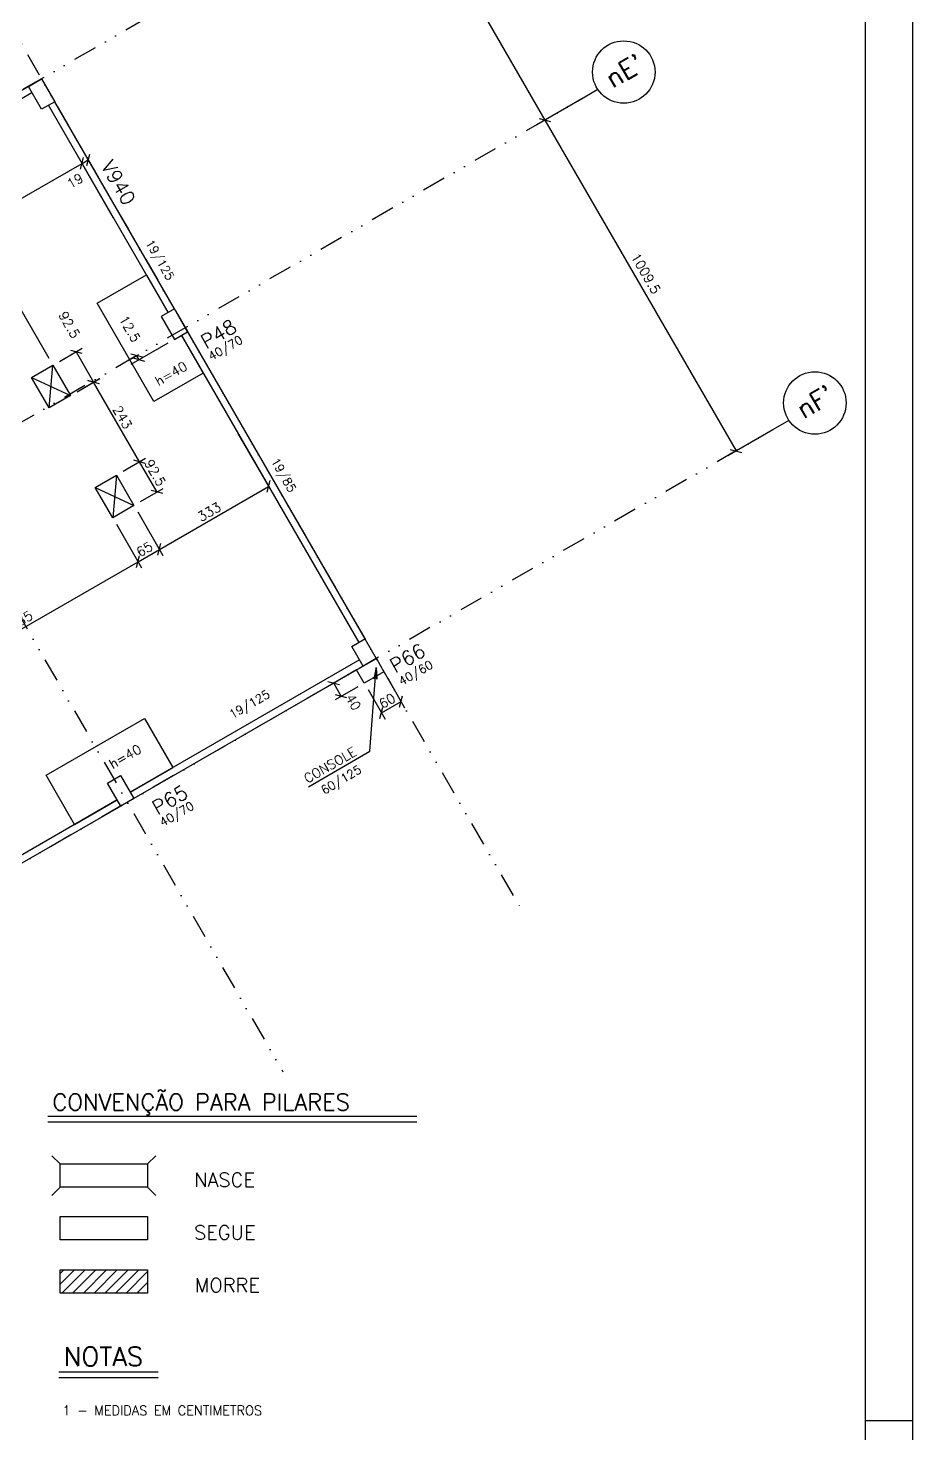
# Model space of a CAD drawing. Extents: x 553257 to 568132, y -474 to 10039.
# Drawn here: x 565795 to 568132, y 3203 to 6918 of the extents above; entities that cross this region are included whole.
import ezdxf

# ---------------------------------------------------------------- set-up
doc = ezdxf.new("R2010")
doc.units = 0
doc.header["$LTSCALE"] = 125
doc.header["$MEASUREMENT"] = 0
doc.linetypes.add('DIVIDE', pattern=[1.25, 0.5, -0.25, 0, -0.25, 0, -0.25])
doc.layers.get('0').update_dxf_attribs({"linetype": 'CONTINUOUS'})
for name, color, linetype in [('205', 14, 'DIVIDE'), ('216', 7, 'CONTINUOUS'), ('220', 4, 'CONTINUOUS'), ('221', 5, 'CONTINUOUS'), ('222', 6, 'CONTINUOUS'), ('238', 11, 'CONTINUOUS'), ('250', 5, 'CONTINUOUS')]:
    doc.layers.add(name, color=color, linetype=linetype)
doc.styles.get("Standard").update_dxf_attribs({"font": 'ROMANS.SHX'})

msp = doc.modelspace()

# ---------------------------------------------------------------- linework, layer by layer
for p, q in [((568132.3, -473.6), (568132.3, 10038.9)), ((568007.3, 3238.9), (568132.3, 3238.9))]:
    msp.add_line(p, q)
at = {"layer": '205'}
for p, q in [((564229, 9557.9), (567098.6, 4587.6)), ((563571.2, 9178.2), (566468.5, 4160)), ((566920.5, 7413.3), (562785.9, 5026.2)), ((567300.3, 6755.6), (562958.9, 4249)), ((567805, 5881.3), (563949.5, 3655.3))]:
    msp.add_line(p, q, dxfattribs=at)
at = {"layer": '216'}
for p, q in [((567145.4, 6678.9), (567175.5, 6670.8)), ((567145.4, 6678.9), (567175.5, 6670.8)), ((565933.6, 6545.4), (565941.7, 6575.6)), ((565933.6, 6545.4), (565941.7, 6575.6)), ((565950, 6554.9), (565958.1, 6585.1)), ((565950, 6554.9), (565958.1, 6585.1)), ((566097.1, 6048.1), (566066.9, 6056.2)), ((566103.3, 6037.3), (566073.2, 6045.4)), ((567650.1, 5804.6), (567680.3, 5796.5)), ((566617.5, 5182.8), (566587.3, 5190.9)), ((566637.5, 5148.2), (566607.3, 5156.3)), ((566776.5, 5123.3), (566784.6, 5153.5)), ((566724.6, 5093.3), (566732.6, 5123.5))]:
    msp.add_line(p, q, dxfattribs=at)
at = {"layer": '216', "linetype": 'Continuous'}
for p, q in [((565906.9, 6066.6), (565937.1, 6058.5)), ((565860.9, 6027.3), (565860.9, 6027.3)), ((565860.9, 6027.3), (565860.9, 6027.3)), ((565804.6, 5994.8), (565804.6, 5994.8)), ((565804.6, 5994.8), (565804.6, 5994.8)), ((565983, 5978.2), (565952.8, 5986.3)), ((565953.1, 5986.5), (565983.3, 5978.4)), ((565907.2, 5947.2), (565907.2, 5947.2)), ((565907.2, 5947.2), (565907.2, 5947.2)), ((566339.6, 5864.3), (566339.6, 5864.3)), ((566104.5, 5767.8), (566074.3, 5775.9)), ((566104.5, 5767.8), (566074.3, 5775.9)), ((566028.7, 5736.8), (566028.7, 5736.8)), ((566028.7, 5736.8), (566028.7, 5736.8)), ((566426.3, 5691.9), (566434.4, 5722.1)), ((566150.8, 5687.7), (566120.6, 5695.8)), ((566074.9, 5656.6), (566074.9, 5656.6)), ((566074.9, 5656.6), (566074.9, 5656.6)), ((566074.9, 5656.6), (566074.9, 5656.6)), ((566018.6, 5624.1), (566018.6, 5624.1)), ((566018.6, 5624.1), (566018.6, 5624.1)), ((566137.9, 5525.4), (566146, 5555.6)), ((566137.9, 5525.4), (566146, 5555.6)), ((566081.6, 5492.9), (566089.7, 5523.1)), ((566081.6, 5492.9), (566089.7, 5523.1))]:
    msp.add_line(p, q, dxfattribs=at)
at = {"layer": '220'}
for points in [[(565795.9, 6764), (565830.5, 6784), (565865.5, 6723.4), (565830.9, 6703.4), (565795.9, 6764)], [(566181.5, 6176), (566146.9, 6156), (566181.9, 6095.4), (566216.5, 6115.4), (566181.5, 6176)], [(566650.4, 5283.9), (566685, 5303.9), (566715, 5252), (566680.4, 5232), (566650.4, 5283.9)], [(566005, 4922.8), (566039.6, 4942.8), (566074.6, 4882.2), (566040, 4862.2), (566005, 4922.8)]]:
    msp.add_lwpolyline(points, dxfattribs=at)
at = {"layer": '221'}
for p, q in [((565847.1, 4028), (566822.1, 4028)), ((565880, 3599.2), (565917.8, 3636.9)), ((565880, 3627.5), (565889.5, 3636.9)), ((565884.5, 3575.4), (565946, 3636.9)), ((565912.8, 3575.4), (565974.3, 3636.9)), ((565941.1, 3575.4), (566002.6, 3636.9)), ((565969.3, 3575.4), (566030.8, 3636.9)), ((565997.6, 3575.4), (566059.1, 3636.9)), ((566025.9, 3575.4), (566087.4, 3636.9)), ((566054.1, 3575.4), (566110.7, 3632)), ((566082.4, 3575.4), (566110.7, 3603.7)), ((565876.3, 3352.7), (566138.9, 3352.7))]:
    msp.add_line(p, q, dxfattribs=at)
for centre in [(567368.7, 6801.7), (567873.5, 5927.4)]:
    msp.add_circle(centre, 82.5, dxfattribs=at)
at = {"layer": '222'}
for p, q in [((568007.3, -348.6), (568007.3, 9913.9)), ((565847.1, 4043), (566822.1, 4043)), ((565880, 3916.6), (565858.3, 3938.3)), ((566110.7, 3916.6), (566132.4, 3938.3)), ((565880, 3916.6), (566110.7, 3916.6)), ((565880, 3855.1), (565880, 3916.6)), ((566110.7, 3916.6), (566110.7, 3855.1)), ((565880, 3855.1), (565858.3, 3833.3)), ((566110.7, 3855.1), (565880, 3855.1)), ((566110.7, 3855.1), (566132.4, 3833.3)), ((565880, 3777.4), (566110.7, 3777.4)), ((565880, 3715.9), (565880, 3777.4)), ((566110.7, 3777.4), (566110.7, 3715.9)), ((566110.7, 3715.9), (565880, 3715.9)), ((565880, 3636.9), (566110.7, 3636.9)), ((565880, 3575.4), (565880, 3636.9)), ((566110.7, 3636.9), (566110.7, 3575.4)), ((566110.7, 3575.4), (565880, 3575.4)), ((565876.3, 3367.7), (566138.9, 3367.7))]:
    msp.add_line(p, q, dxfattribs=at)
at = {"layer": '238'}
for p, q in [((565190.1, 6414.2), (565795.9, 6764)), ((565199.6, 6397.8), (565805.4, 6747.5)), ((566181.5, 6176), (565865.5, 6723.4)), ((566165.1, 6166.5), (565849.1, 6713.9)), ((565977.7, 6191.1), (566107.6, 6266.1)), ((566107.6, 6266.1), (566165.1, 6166.5)), ((566127.7, 5931.3), (565977.7, 6191.1)), ((566200.1, 6105.9), (566668.6, 5294.4)), ((566200.1, 6105.9), (566257.6, 6006.3)), ((566216.5, 6115.4), (566685, 5303.9)), ((566257.6, 6006.3), (566127.7, 5931.3)), ((566670.9, 5248.4), (566065.1, 4898.7)), ((566680.4, 5232), (566074.6, 4882.2)), ((565842.9, 4943.6), (566102.7, 5093.6)), ((566102.7, 5093.6), (566177.7, 4963.7)), ((565917.9, 4813.7), (565842.9, 4943.6)), ((566065.1, 4898.7), (566177.7, 4963.7)), ((566030.5, 4878.7), (565415.6, 4523.7)), ((565917.9, 4813.7), (566030.5, 4878.7)), ((566040, 4862.2), (565425.1, 4507.2))]:
    msp.add_line(p, q, dxfattribs=at)
for points in [[(565850.9, 5914.7), (565804.6, 5994.8), (565860.9, 6027.3), (565907.2, 5947.2), (565850.9, 5914.7)], [(566018.6, 5624.1), (565972.4, 5704.3), (566028.7, 5736.8), (566074.9, 5656.6), (566018.6, 5624.1)], [(566715.1, 5251.9), (566735.1, 5217.3), (566683.1, 5187.3), (566663.1, 5221.9), (566715.1, 5251.9)]]:
    msp.add_lwpolyline(points, dxfattribs=at)
at = {"layer": '250'}
for p, q in [((566780.7, 7332.6), (567160.5, 6674.8)), ((567257.5, 6730.9), (567138.8, 6662.3)), ((567160.5, 6674.8), (567665.2, 5800.6)), ((565950.6, 6576), (565941.6, 6591.6)), ((564655, 5820), (565937.6, 6560.5)), ((566021.2, 6415.7), (565936.4, 6562.5)), ((565937.6, 6560.5), (565954.1, 6570)), ((566086.7, 6054.9), (566060.4, 6039.7)), ((566164.6, 6085.4), (566066.6, 6028.8)), ((565850.9, 5914.7), (565860.9, 6027.3)), ((566088.3, 6041.3), (566082, 6052.2)), ((565804.6, 5994.8), (565907.2, 5947.2)), ((567762.3, 5856.6), (567643.6, 5788.1)), ((566028.7, 5736.8), (566018.6, 5624.1)), ((565972.4, 5704.3), (566074.9, 5656.6)), ((566663.1, 5221.9), (566586.2, 5177.5)), ((566663.1, 5221.9), (566586.2, 5177.5)), ((566622.4, 5152.2), (566602.4, 5186.9)), ((566665.8, 5177.3), (566606.2, 5142.9)), ((566693.1, 5170), (566738, 5092.2)), ((566745.1, 5200), (566789.9, 5122.2)), ((566728.6, 5108.4), (566780.6, 5138.4))]:
    msp.add_line(p, q, dxfattribs=at)
at = {"layer": '250', "linetype": 'Continuous'}
for p, q in [((565850.9, 6044.6), (565693.3, 6317.7)), ((565878.3, 6037.3), (565938.2, 6071.9)), ((565922, 6062.6), (565968.2, 5982.4)), ((565924.5, 5957.2), (565984.5, 5991.8)), ((565924.5, 5957.2), (565984.1, 5991.6)), ((566089.4, 5771.8), (565967.9, 5982.3)), ((566349.6, 5847), (566439.7, 5690.8)), ((566046, 5746.8), (566105.6, 5781.2)), ((566046, 5746.8), (566105.6, 5781.2)), ((566135.7, 5691.7), (566089.4, 5771.8)), ((566092.3, 5666.6), (566151.9, 5701.1)), ((566142, 5540.5), (566430.4, 5707)), ((566084.9, 5639.3), (566151.4, 5524.3)), ((566084.9, 5639.3), (566151.4, 5524.3)), ((566028.6, 5606.8), (566095.1, 5491.8)), ((566028.6, 5606.8), (566095.1, 5491.8)), ((566085.7, 5508), (566142, 5540.5)), ((565492.5, 5165.5), (566085.7, 5508))]:
    msp.add_line(p, q, dxfattribs=at)
at = {"layer": '250'}
msp.add_lwpolyline([(566536, 4913.3), (566698.3, 5007), (566714.8, 5228.6), (566716.5, 5197.4), (566714.8, 5228.6), (566708.4, 5198)], dxfattribs=at)

# ---------------------------------------------------------------- texts
at = {"layer": '216'}
for s, height, rotation, p in [('19', 25, 30, (565906.8, 6492.7)), ('19/125', 22.5, 300, (566104.6, 6350.9)), ('1009.5', 25, 300, (567386.6, 6314.3)), ('12.5', 25, 300, (566034.3, 6149.7)), ('40/70', 22.5, 30, (566279.5, 6038.3)), ('h=40', 25, 30, (566139.7, 5971.3)), ('19/85', 22.5, 300, (566436, 5774)), ('40/60', 22.5, 30, (566782, 5179.9)), ('19/125', 22.5, 30, (566334.5, 5092.2)), ('40', 25, 299.9991, (566632.9, 5149.1)), ('60', 25, 29.9964, (566731.3, 5118.7)), ('h=40', 25, 30, (566018.4, 4959.6)), ('CONSOLE', 25, 29.999, (566533, 4921.6)), ('60/125', 22.5, 31, (566577.6, 4891.9)), ('40/70', 22.5, 30, (566151, 4806.9))]:
    msp.add_text(s, height=height, rotation=rotation, dxfattribs=at).set_placement(p)
at = {"layer": '216', "linetype": 'Continuous'}
for s, rotation, p in [('92.5', 300, (565874.3, 6160.1)), ('243', 300, (566017.7, 5911.1)), ('92.5', 300, (566101.2, 5769.2)), ('333', 30, (566252.1, 5612.8)), ('65', 30, (566090.6, 5519.5)), ('685', 30, (565755, 5325.8))]:
    msp.add_text(s, height=25, rotation=rotation, dxfattribs=at).set_placement(p)
at = {"layer": '216'}
msp.add_text('1 - MEDIDAS EM CENTIMETROS', height=25, dxfattribs=at).set_placement((565886.1, 3252.9))
at = {"layer": '220'}
for s, height, rotation, p in [("nE'", 50, 30, (567338.1, 6758.1)), ('V940', 37.5, 300, (565986, 6554.5)), ('P48', 37.5, 30, (566265.1, 6069.2)), ("nF'", 50, 30, (567842.8, 5883.9)), ('P66', 37.5, 30, (566764.4, 5212.6)), ('P65', 37.5, 30, (566136.6, 4837.8))]:
    msp.add_text(s, height=height, rotation=rotation, dxfattribs=at).set_placement(p)
at = {"layer": '222'}
for s, height, p in [('CONVENÇÃO PARA PILARES', 43.75, (565859.6, 4058)), ('NASCE', 37.5, (566233.7, 3855.7)), ('SEGUE', 37.5, (566233.7, 3716.6)), ('MORRE', 37.5, (566235.5, 3577.6)), ('NOTAS', 50, (565888.9, 3382.7))]:
    msp.add_text(s, height=height, dxfattribs=at).set_placement(p)

doc.saveas('drawing.dxf')
